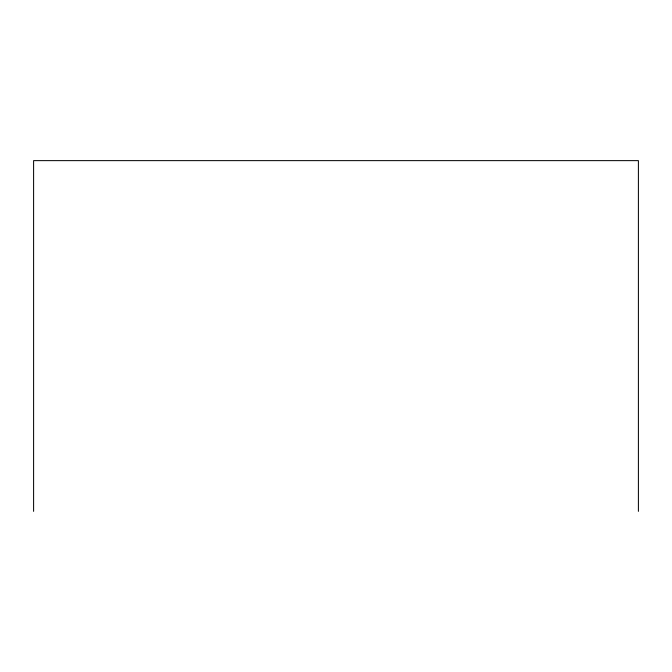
<?xml version="1.0" encoding="UTF-8"?>
<svg xmlns="http://www.w3.org/2000/svg" width="672" height="672" viewBox="0 0 672 672"><rect width="100%" height="100%" fill="white"/><g stroke="black" fill="none" stroke-linecap="round" stroke-linejoin="round"><path stroke-width="1.01" d="M638.4 511.367L638.4 160.633L33.6 160.633L33.6 511.367"/></g></svg>
